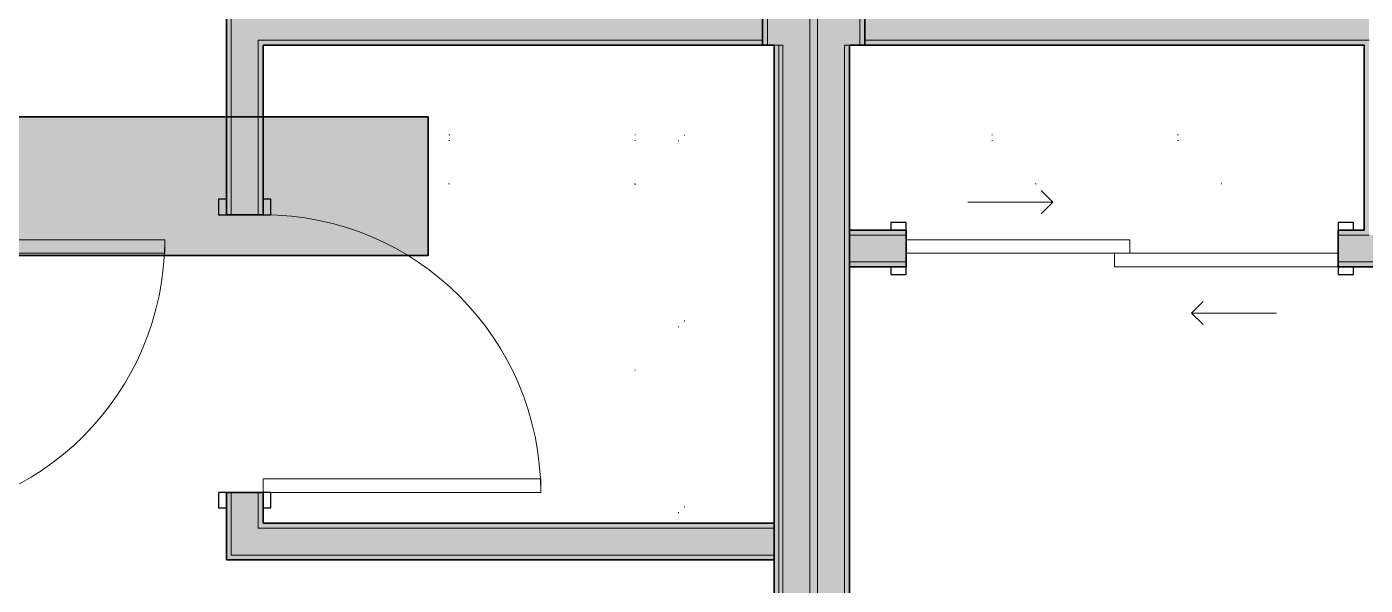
# Model space of a CAD drawing. Header units: inches. Extents: x 6 to 8416, y -388 to 6104.
# Drawn here: x 7120.8 to 7294.3, y 82.4 to 154.8 of the extents above; entities that cross this region are included whole.
import ezdxf

# ---------------------------------------------------------------- set-up
doc = ezdxf.new("R2010")
doc.units = ezdxf.units.IN
doc.header["$MEASUREMENT"] = 0
doc.linetypes.add('Dot 1_16_', pattern=[24, 0, -24])
for name, color, linetype, lineweight in [('A-DOOR', 31, 'Continuous', 18), ('A-DOOR-FRAM', 31, 'Continuous', 25), ('A-ROOM', 32, 'Continuous', 13), ('A-WALL', 113, 'Continuous', 25), ('A-WALL-PATT', 111, 'Continuous', 35), ('G-ANNO-SYMB', 111, 'Continuous', 13), ('I-WALL', 2, 'Continuous', 25), ('Q-CASE', 31, 'Continuous', 18)]:
    doc.layers.add(name, color=color, linetype=linetype, lineweight=lineweight)

# ---------------------------------------------------------------- blocks, each defined once
blk = doc.blocks.new('CW Closet Shelf-AM - CW Closet Shelf-AM-5476564-LEVEL 3 - PLAN Copy 1 Copy 1')
at = {"layer": 'Q-CASE', "linetype": 'Dot 1_16_', "lineweight": 9}
for p, q in [((34.11, 42), (-32.64, 42)), ((-32.64, 42), (-32.64, 24)), ((34.11, 24), (34.11, 42)), ((-32.64, 36.37), (34.11, 36.37)), ((-32.64, 35.62), (34.11, 35.62)), ((-32.64, 24), (34.11, 24))]:
    blk.add_line(p, q, dxfattribs=at)
blk = doc.blocks.new('CW Closet Shelf-L-AM - CW Closet Shelf-L-AM-17400594-LEVEL 3 - PLAN Copy 1 Copy 1')
at = {"layer": 'Q-CASE', "linetype": 'Dot 1_16_', "lineweight": 9}
for p, q in [((0.74, -24), (-65.51, -24)), ((-65.51, -42), (-65.51, -24)), ((0.74, -86), (0.74, -24)), ((-65.51, -35.63), (-10.89, -35.63)), ((-65.51, -36.38), (-11.64, -36.38)), ((-11.64, -36.38), (-11.64, -86)), ((-10.89, -35.63), (-10.89, -86)), ((-17.26, -42), (-65.51, -42)), ((-17.26, -42), (-17.26, -86)), ((0.74, -86), (-17.26, -86))]:
    blk.add_line(p, q, dxfattribs=at)
blk = doc.blocks.new('Unit-Single-Flush-ICC ADA-AM - 36_ x 84_-NR _U-C2 _ CLOSET_-5466162-LEVEL 3 - PLAN Copy 1 Copy 1')
at = {"layer": 'A-DOOR'}
for p, q in [((16.25, 38.38), (18, 38.38)), ((16.25, 2.37), (16.25, 38.38)), ((18, 2.37), (18, 38.38)), ((16.25, 2.37), (18, 2.37))]:
    blk.add_line(p, q, dxfattribs=at)
at = {"layer": 'A-DOOR', "lineweight": 9}
blk.add_arc((18, 2.37), 36, 90, 180, dxfattribs=at)
at = {"layer": 'A-DOOR-FRAM'}
for p, q in [((-18, 3.37), (-20, 3.37)), ((-20, 3.37), (-20, 2.37)), ((-20, 2.37), (-18, 2.37)), ((-18, 2.37), (-18, 3.37)), ((20, 3.37), (18, 3.37)), ((18, 3.37), (18, 2.37)), ((18, 2.37), (20, 2.37)), ((20, 2.37), (20, 3.37)), ((-18, -2.38), (-20, -2.38)), ((-20, -2.38), (-20, -3.38)), ((-20, -3.38), (-18, -3.38)), ((-18, -3.38), (-18, -2.38)), ((20, -2.38), (18, -2.38)), ((18, -2.38), (18, -3.38)), ((18, -3.38), (20, -3.38)), ((20, -3.38), (20, -2.38))]:
    blk.add_line(p, q, dxfattribs=at)
at = {"layer": 'A-DOOR-FRAM', "lineweight": 18}
for p, q in [((-18, 3.37), (-20, 3.37)), ((-20, 3.37), (-20, 2.37)), ((-20, 2.37), (-18, 2.37)), ((-18, 3.37), (-18, 2.37)), ((20, 3.37), (18, 3.37)), ((18, 3.37), (18, 2.37)), ((18, 2.37), (20, 2.37)), ((20, 3.37), (20, 2.37)), ((-20, -3.38), (-20, -2.38)), ((-18, -2.38), (-20, -2.38)), ((-20, -3.38), (-18, -3.38)), ((-18, -3.38), (-18, -2.38)), ((18, -3.38), (18, -2.38)), ((20, -2.38), (18, -2.38)), ((18, -3.38), (20, -3.38)), ((20, -3.38), (20, -2.38))]:
    blk.add_line(p, q, dxfattribs=at)
blk = doc.blocks.new('Unit-Single-Flush-ICC ADA-AM - 36_ x 84_-NR _U-BE _ BED_-6492530-LEVEL 3 - PLAN Copy 1 Copy 1')
at = {"layer": 'A-DOOR'}
for p, q in [((16.25, -2.38), (18, -2.38)), ((16.25, -2.38), (16.25, -38.38)), ((18, -2.38), (18, -38.38)), ((16.25, -38.38), (18, -38.38))]:
    blk.add_line(p, q, dxfattribs=at)
at = {"layer": 'A-DOOR', "lineweight": 9}
blk.add_arc((18, -2.38), 36, 180, 270, dxfattribs=at)
at = {"layer": 'A-DOOR-FRAM'}
for p, q in [((-20, 2.38), (-20, 3.38)), ((-20, 3.38), (-18, 3.38)), ((-18, 2.38), (-20, 2.38)), ((-18, 3.38), (-18, 2.38)), ((18, 2.38), (18, 3.38)), ((18, 3.38), (20, 3.38)), ((20, 2.38), (18, 2.38)), ((20, 3.38), (20, 2.38)), ((-20, -2.38), (-18, -2.38)), ((-20, -3.37), (-20, -2.38)), ((-18, -3.37), (-20, -3.37)), ((-18, -2.38), (-18, -3.37)), ((18, -2.38), (20, -2.38)), ((18, -3.37), (18, -2.38)), ((20, -3.37), (18, -3.37)), ((20, -2.38), (20, -3.37))]:
    blk.add_line(p, q, dxfattribs=at)
at = {"layer": 'A-DOOR-FRAM', "lineweight": 18}
for p, q in [((-20, 3.38), (-18, 3.38)), ((-20, 3.38), (-20, 2.38)), ((-18, 2.38), (-20, 2.38)), ((-18, 3.38), (-18, 2.38)), ((18, 3.38), (20, 3.38)), ((18, 3.38), (18, 2.38)), ((20, 2.38), (18, 2.38)), ((20, 3.38), (20, 2.38)), ((-20, -3.37), (-20, -2.38)), ((-20, -2.38), (-18, -2.38)), ((-18, -3.37), (-20, -3.37)), ((-18, -3.37), (-18, -2.38)), ((18, -3.37), (18, -2.38)), ((18, -2.38), (20, -2.38)), ((20, -3.37), (18, -3.37)), ((20, -3.37), (20, -2.38))]:
    blk.add_line(p, q, dxfattribs=at)
blk = doc.blocks.new('Unit-Double-Sliding-Flush-ICC ADA-AM - 56_ x 84_-FG-NR __U-S2 _ SLIDING CLOSET_-5466156-LEVEL 3 - PLAN Copy 1 Copy 1')
at = {"layer": 'A-DOOR', "lineweight": 9}
for p, q in [((-10.5, 14.875), (-9, 13.375)), ((-20, 13.375), (-9, 13.375)), ((-9, 13.375), (-10.5, 11.875)), ((1, 7.375), (-28, 7.375)), ((-28, 7.375), (-28, 5.625)), ((1, 7.375), (1, 5.625)), ((-28, 5.625), (-1, 5.625)), ((-1, 5.625), (1, 5.625)), ((1, 5.625), (-1, 5.625)), ((-1, 3.875), (-1, 5.625)), ((28, 5.625), (1, 5.625)), ((28, 3.875), (28, 5.625)), ((-1, 3.875), (28, 3.875)), ((9, -1), (10.5, 0.5)), ((10.5, -2.5), (9, -1)), ((20, -1), (9, -1))]:
    blk.add_line(p, q, dxfattribs=at)
at = {"layer": 'A-DOOR'}
for p, q in [((1, 7.375), (-28, 7.375)), ((-28, 7.375), (-28, 5.625)), ((1, 5.625), (1, 7.375)), ((-28, 5.625), (1, 5.625)), ((28, 5.625), (-1, 5.625)), ((-1, 5.625), (-1, 3.875)), ((28, 3.875), (28, 5.625)), ((-1, 3.875), (28, 3.875))]:
    blk.add_line(p, q, dxfattribs=at)
at = {"layer": 'A-DOOR-FRAM'}
for p, q in [((-28, 8.375), (-30, 8.375)), ((-30, 8.375), (-30, 7.375)), ((-30, 7.375), (-28, 7.375)), ((-28, 7.375), (-28, 8.375)), ((30, 8.375), (28, 8.375)), ((28, 8.375), (28, 7.375)), ((28, 7.375), (30, 7.375)), ((30, 7.375), (30, 8.375)), ((-28, 2.625), (-30, 2.625)), ((-30, 2.625), (-30, 1.625)), ((-28, 1.625), (-28, 2.625)), ((30, 2.625), (28, 2.625)), ((28, 2.625), (28, 1.625)), ((30, 1.625), (30, 2.625)), ((-30, 1.625), (-28, 1.625)), ((28, 1.625), (30, 1.625))]:
    blk.add_line(p, q, dxfattribs=at)
at = {"layer": 'A-DOOR-FRAM', "lineweight": 18}
for p, q in [((-28, 8.375), (-30, 8.375)), ((-30, 8.375), (-30, 7.375)), ((-30, 7.375), (-28, 7.375)), ((-28, 8.375), (-28, 7.375)), ((30, 8.375), (28, 8.375)), ((28, 8.375), (28, 7.375)), ((28, 7.375), (30, 7.375)), ((30, 8.375), (30, 7.375)), ((-28, 2.625), (-30, 2.625)), ((-30, 2.625), (-30, 1.625)), ((-28, 2.625), (-28, 1.625)), ((30, 2.625), (28, 2.625)), ((28, 2.625), (28, 1.625)), ((30, 2.625), (30, 1.625)), ((-30, 1.625), (-28, 1.625)), ((28, 1.625), (30, 1.625))]:
    blk.add_line(p, q, dxfattribs=at)
blk = doc.blocks.new('Section - Rec_Vertical_3_64_ x 3_16_-800511-LEVEL 3 - PLAN Copy 1 Copy 1')
at = {"layer": 'G-ANNO-SYMB'}
blk.add_hatch(color=256, dxfattribs=at).paths.add_polyline_path([(0, 0.1875), (0, 0), (-0.046875, 0), (-0.046875, 0.1875)])
at = {"layer": 'G-ANNO-SYMB', "lineweight": 35}
for p, q in [((0, 0.1875), (-0.046875, 0.1875)), ((-0.046875, 0.1875), (-0.046875, 0)), ((0, 0), (0, 0.1875)), ((-0.046875, 0), (0, 0))]:
    blk.add_line(p, q, dxfattribs=at)

msp = doc.modelspace()

# ---------------------------------------------------------------- hatches: boundary and pattern name
at = {"layer": 'A-WALL-PATT'}
for points in [[(7216.16533733, 152.43577679), (7216.79033733, 152.43577679), (7216.79033733, 262.06077679), (7216.16533733, 262.06077679), (7216.16533733, 153.97581081)], [(7217.66533733, -23.81422321), (7218.29033733, -23.81422321), (7218.29033733, 152.43577679), (7217.66533733, 152.43577679), (7217.66533733, -23.18922321)], [(7218.79033733, -24.43922321), (7218.79033733, 152.43577679), (7218.29033733, 152.43577679), (7218.29033733, -24.43922321)]]:
    msp.add_hatch(color=10, dxfattribs=at).paths.add_polyline_path(points)
at = {"layer": 'A-WALL-PATT', "lineweight": 25}
for points in [[(7229.41533733, 152.43577679), (7229.41533733, 262.06077679), (7228.79033733, 262.06077679), (7228.79033733, 152.43577679)], [(7226.79033733, -23.81422321), (7227.41533733, -23.81422321), (7227.41533733, 152.43577679), (7226.79033733, 152.43577679), (7226.79033733, -23.18922321)]]:
    msp.add_hatch(color=10, dxfattribs=at).paths.add_polyline_path(points)
at = {"layer": 'A-WALL-PATT', "lineweight": 25, "transparency": 33554560}
h = msp.add_hatch(color=10, dxfattribs=at)
h.paths.add_polyline_path([(7146.66533733, 86.31077679), (7147.29033733, 86.31077679), (7147.29033733, 94.43577679), (7146.66533733, 94.43577679), (7146.66533733, 90.43577679)])
h.paths.add_polyline_path([(7147.29033733, 130.43577679), (7147.29033733, 159.80822386), (7146.66533733, 159.80822386), (7146.66533733, 130.43577679)])
h.paths.add_polyline_path([(7146.66533733, 195.80822386), (7147.29033733, 195.80822386), (7147.29033733, 231.31077679), (7146.66533733, 231.31077679), (7146.66533733, 213.02106081)])
h.paths.add_polyline_path([(7147.29033733, 234.81077679), (7147.29033733, 261.43577679), (7146.66533733, 261.43577679), (7146.66533733, 234.81077679)])
at = {"layer": 'A-WALL-PATT', "transparency": 33554560}
h = msp.add_hatch(color=10, dxfattribs=at)
h.paths.add_polyline_path([(7151.41533733, 90.43577679), (7151.41533733, 94.43577679), (7150.79033733, 94.43577679), (7150.79033733, 90.43577679)])
h.paths.add_polyline_path([(7150.79033733, 130.43577679), (7151.41533733, 130.43577679), (7151.41533733, 153.06077679), (7150.79033733, 153.06077679)])
h.paths.add_polyline_path([(7151.41533733, 156.56077679), (7151.41533733, 159.80822386), (7150.79033733, 159.80822386), (7150.79033733, 156.56077679)])
h.paths.add_polyline_path([(7150.79033733, 195.80822386), (7151.41533733, 195.80822386), (7151.41533733, 260.81077679), (7150.79033733, 260.81077679), (7150.79033733, 213.02106081)])
at = {"layer": 'A-WALL-PATT', "lineweight": 25, "transparency": 33554560}
h = msp.add_hatch(color=10, dxfattribs=at)
h.paths.add_polyline_path([(7294.79033733, 128.43577679), (7294.79033733, 153.06077679), (7294.16533733, 153.06077679), (7294.16533733, 128.43577679)])
h.paths.add_polyline_path([(7294.16533733, 156.56077679), (7294.79033733, 156.56077679), (7294.79033733, 160.56077679), (7294.16533733, 160.56077679), (7294.16533733, 157.18577679)])
h.paths.add_polyline_path([(7294.79033733, 196.56077679), (7294.74428685, 260.81077679), (7294.16533733, 260.81077679), (7294.16533733, 196.56077679)])
for points in [[(7216.16533733, 152.43577679), (7216.16533733, 153.06077679), (7151.41533733, 153.06077679), (7151.41533733, 152.43577679), (7210.38803685, 152.43577679)], [(7217.66533733, 85.68577679), (7217.66533733, 86.31077679), (7146.66533733, 86.31077679), (7146.66533733, 85.68577679)]]:
    msp.add_hatch(color=10, dxfattribs=at).paths.add_polyline_path(points)
at = {"layer": 'A-WALL-PATT', "transparency": 33554560}
for points in [[(7229.41533733, 152.43577679), (7294.16533733, 152.43577679), (7294.16533733, 153.06077679), (7229.41533733, 153.06077679)], [(7217.66533733, 89.81077679), (7217.66533733, 90.43577679), (7150.79033733, 90.43577679), (7150.79033733, 89.81077679)]]:
    msp.add_hatch(color=10, dxfattribs=at).paths.add_polyline_path(points)
at = {"layer": 'A-WALL-PATT', "lineweight": 25, "transparency": 33554560}
h = msp.add_hatch(color=10, dxfattribs=at)
h.paths.add_polyline_path([(7234.79033733, 127.81077679), (7234.79033733, 128.43577679), (7227.41533733, 128.43577679), (7227.41533733, 127.81077679)])
h.paths.add_polyline_path([(7290.79033733, 127.81077679), (7294.79033733, 127.81077679), (7294.79033733, 128.43577679), (7290.79033733, 128.43577679)])
at = {"layer": 'A-WALL-PATT', "transparency": 33554560}
h = msp.add_hatch(color=10, dxfattribs=at)
h.paths.add_polyline_path([(7234.79033733, 123.68577679), (7234.79033733, 124.31077679), (7227.41533733, 124.31077679), (7227.41533733, 123.68577679)])
h.paths.add_polyline_path([(7298.91533733, 123.68577679), (7298.91533733, 124.31077679), (7290.79033733, 124.31077679), (7290.79033733, 123.68577679)])
at = {"layer": 'I-WALL'}
for points in [[(7218.79033733, 152.43577679), (7222.29033733, 152.43577679), (7222.29033733, 262.56077679), (7216.79033733, 262.56077679), (7216.79033733, 152.43577679), (7218.29033733, 152.43577679)], [(7222.29033733, 152.43577679), (7223.29033733, 152.43577679), (7223.29033733, 262.56077679), (7222.29033733, 262.56077679), (7222.29033733, 153.97581081)], [(7226.79033733, 152.43577679), (7228.79033733, 152.43577679), (7228.79033733, 262.56077679), (7223.29033733, 262.56077679), (7223.29033733, 152.43577679)], [(7218.79033733, -24.43922321), (7222.29033733, -24.43922321), (7222.29033733, 152.43577679), (7218.79033733, 152.43577679), (7218.79033733, -23.18922321)], [(7222.29033733, -24.43922321), (7223.29033733, -24.43922321), (7223.29033733, 152.43577679), (7222.29033733, 152.43577679), (7222.29033733, -23.18922321)], [(7226.79033733, -24.43922321), (7226.79033733, 152.43577679), (7223.29033733, 152.43577679), (7223.29033733, -24.43922321)]]:
    msp.add_hatch(color=10, dxfattribs=at).paths.add_polyline_path(points)
at = {"layer": 'I-WALL', "transparency": 33554560}
h = msp.add_hatch(color=10, dxfattribs=at)
h.paths.add_polyline_path([(7150.79033733, 89.81077679), (7150.79033733, 94.43577679), (7147.29033733, 94.43577679), (7147.29033733, 89.81077679)])
h.paths.add_polyline_path([(7150.79033733, 130.43577679), (7150.79033733, 159.80822386), (7147.29033733, 159.80822386), (7147.29033733, 130.43577679)])
h.paths.add_polyline_path([(7147.29033733, 195.80822386), (7150.79033733, 195.80822386), (7150.79033733, 261.43577679), (7147.29033733, 261.43577679), (7147.29033733, 213.02106081)])
for points in [[(7216.16533733, 153.06077679), (7216.16533733, 156.56077679), (7150.79033733, 156.56077679), (7150.79033733, 153.06077679), (7210.38803685, 153.06077679)], [(7244.13053685, 153.06077679), (7294.79033733, 153.06077679), (7294.79033733, 156.56077679), (7229.41533733, 156.56077679), (7229.41533733, 153.06077679)], [(7217.66533733, 86.31077679), (7217.66533733, 89.81077679), (7147.29033733, 89.81077679), (7147.29033733, 86.31077679)]]:
    msp.add_hatch(color=10, dxfattribs=at).paths.add_polyline_path(points)
h = msp.add_hatch(color=10, dxfattribs=at)
h.paths.add_polyline_path([(7234.79033733, 124.31077679), (7234.79033733, 127.81077679), (7227.41533733, 127.81077679), (7227.41533733, 124.31077679)])
h.paths.add_polyline_path([(7290.79033733, 124.31077679), (7298.29033733, 124.31077679), (7298.29033733, 127.81077679), (7290.79033733, 127.81077679)])

# ---------------------------------------------------------------- linework, layer by layer
at = {"layer": 'A-ROOM', "lineweight": 9, "flags": 128}
msp.add_lwpolyline([(7217.66533733, -23.18922321), (7217.66533733, 152.43577679), (7216.16533733, 152.43577679), (7216.16533733, 261.43577679), (7095.66533733, 261.43577679)], dxfattribs=at)
msp.add_lwpolyline([(7989.54033733, -23.18922321), (7989.54033733, 261.93577679), (7862.66533733, 261.93577679), (7701.04033733, 261.93577679), (7701.04033733, 261.43577679), (7581.79033733, 261.43577679), (7352.04033733, 261.43577679), (7344.04033733, 261.43577679), (7229.41533733, 261.43577679), (7229.41533733, 152.43577679), (7227.41533733, 152.43577679), (7227.41533733, -23.18922321), (7597.72783733, -23.18922321), (7615.72783733, -23.18922321)], close=True, dxfattribs=at)
at = {"layer": 'A-WALL', "lineweight": 9}
for p, q in [((7216.79033733, 262.56077679), (7216.79033733, 152.43577679)), ((7222.29033733, 262.56077679), (7222.29033733, -24.43922321)), ((7223.29033733, 262.56077679), (7223.29033733, -24.43922321)), ((7228.79033733, 262.56077679), (7228.79033733, 152.43577679)), ((7147.29033733, 130.43577679), (7147.29033733, 159.80822386)), ((7150.79033733, 130.43577679), (7150.79033733, 153.06077679)), ((7216.16533733, 153.06077679), (7150.79033733, 153.06077679)), ((7229.41533733, 153.06077679), (7294.79033733, 153.06077679)), ((7218.79033733, 152.43577679), (7217.66533733, 152.43577679)), ((7218.29033733, 152.43577679), (7218.29033733, -24.43922321)), ((7218.79033733, 152.43577679), (7218.79033733, -24.43922321)), ((7227.41533733, 152.43577679), (7226.79033733, 152.43577679)), ((7226.79033733, 152.43577679), (7226.79033733, -24.43922321)), ((7227.41533733, 127.81077679), (7234.79033733, 127.81077679)), ((7290.79033733, 127.81077679), (7294.79033733, 127.81077679)), ((7227.41533733, 124.31077679), (7234.79033733, 124.31077679)), ((7290.79033733, 124.31077679), (7298.29033733, 124.31077679)), ((7147.29033733, 86.31077679), (7147.29033733, 94.43577679)), ((7150.79033733, 89.81077679), (7150.79033733, 94.43577679)), ((7217.66533733, 89.81077679), (7150.79033733, 89.81077679)), ((7217.66533733, 86.31077679), (7147.29033733, 86.31077679))]:
    msp.add_line(p, q, dxfattribs=at)
at = {"layer": 'I-WALL', "lineweight": 35}
for p, q in [((7216.16533733, 261.43577679), (7216.16533733, 152.43577679)), ((7229.41533733, 152.43577679), (7229.41533733, 261.43577679)), ((7146.66533733, 159.80822386), (7146.66533733, 130.43577679)), ((7151.41533733, 130.43577679), (7151.41533733, 152.43577679)), ((7151.41533733, 152.43577679), (7217.66533733, 152.43577679)), ((7217.66533733, 152.43577679), (7217.66533733, -23.18922321)), ((7227.41533733, -23.18922321), (7227.41533733, 152.43577679)), ((7227.41533733, 152.43577679), (7294.16533733, 152.43577679)), ((7294.16533733, 152.43577679), (7294.16533733, 128.43577679)), ((7146.66533733, 130.43577679), (7151.41533733, 130.43577679)), ((7234.79033733, 128.43577679), (7227.41533733, 128.43577679)), ((7234.79033733, 123.68577679), (7234.79033733, 128.43577679)), ((7294.16533733, 128.43577679), (7290.79033733, 128.43577679)), ((7290.79033733, 128.43577679), (7290.79033733, 123.68577679)), ((7227.41533733, 123.68577679), (7234.79033733, 123.68577679)), ((7290.79033733, 123.68577679), (7298.91533733, 123.68577679)), ((7151.41533733, 94.43577679), (7146.66533733, 94.43577679)), ((7146.66533733, 94.43577679), (7146.66533733, 85.68577679)), ((7151.41533733, 90.43577679), (7151.41533733, 94.43577679)), ((7217.66533733, 90.43577679), (7151.41533733, 90.43577679)), ((7146.66533733, 85.68577679), (7217.66533733, 85.68577679))]:
    msp.add_line(p, q, dxfattribs=at)

# ---------------------------------------------------------------- block references
at = {"layer": 'A-DOOR'}
for name, p, rotation in [('Unit-Single-Flush-ICC ADA-AM - 36_ x 84_-NR _U-C2 _ CLOSET_-5466162-LEVEL 3 - PLAN Copy 1 Copy 1', (7149.04033733, 112.43577679), 269.9999999999988), ('Unit-Double-Sliding-Flush-ICC ADA-AM - 56_ x 84_-FG-NR __U-S2 _ SLIDING CLOSET_-5466156-LEVEL 3 - PLAN Copy 1 Copy 1', (7262.79033733, 131.06077679), 180), ('Unit-Single-Flush-ICC ADA-AM - 36_ x 84_-NR _U-BE _ BED_-6492530-LEVEL 3 - PLAN Copy 1 Copy 1', (7100.29033733, 109.18577679), 89.9999999999978)]:
    msp.add_blockref(name, p, dxfattribs=dict(at, rotation=rotation))
at = {"layer": 'G-ANNO-SYMB', "lineweight": 35, "xscale": 383.9999999999998, "yscale": 383.9999999999998, "zscale": 383.9999999999998, "rotation": 269.9999999999997}
msp.add_blockref('Section - Rec_Vertical_3_64_ x 3_16_-800511-LEVEL 3 - PLAN Copy 1 Copy 1', (7100.83631123, 125.14278422), dxfattribs=at)
at = {"layer": 'Q-CASE'}
msp.add_blockref('CW Closet Shelf-L-AM - CW Closet Shelf-L-AM-17400594-LEVEL 3 - PLAN Copy 1 Copy 1', (7216.92763241, 176.43577679), dxfattribs=at)
at = {"layer": 'Q-CASE', "rotation": 180}
msp.add_blockref('CW Closet Shelf-AM - CW Closet Shelf-AM-5476564-LEVEL 3 - PLAN Copy 1 Copy 1', (7261.52804225, 176.43577679), dxfattribs=at)

doc.saveas('drawing.dxf')
